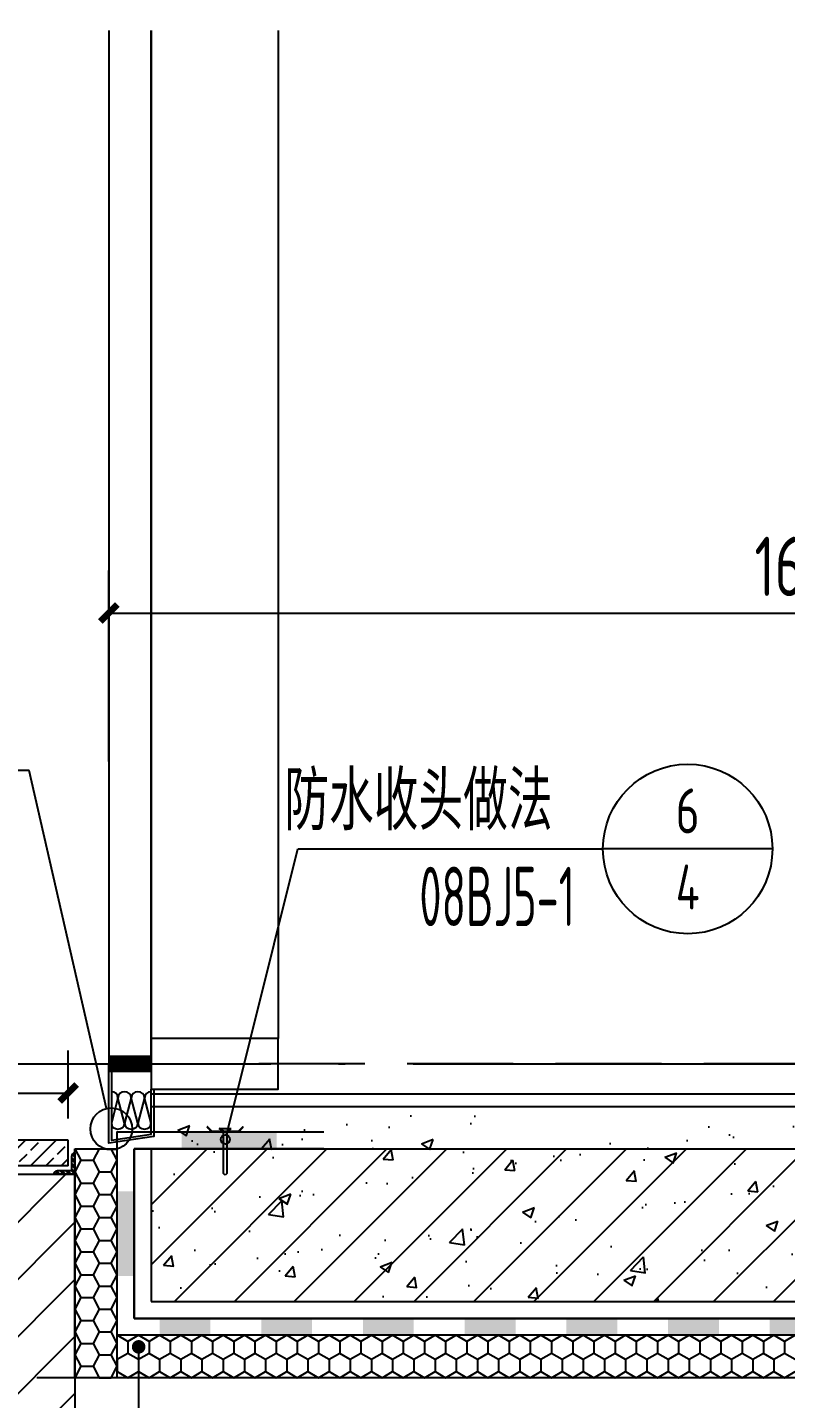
# Model space of a CAD drawing. Extents: x 198753 to 882193, y -399300 to 132460.
# Drawn here: x 361534 to 362429, y -204234 to -202616 of the extents above; entities that cross this region are included whole.
import ezdxf
from ezdxf.enums import TextEntityAlignment as Align

# ---------------------------------------------------------------- set-up
doc = ezdxf.new("R2010")
doc.units = 0
doc.header["$LTSCALE"] = 1000
doc.header["$MEASUREMENT"] = 0
doc.linetypes.add('DASH', pattern=[0.35, 0.25, -0.1])
doc.linetypes.add('DOTE', pattern=[2.4200000000000004, 2, -0.2, 0.02, -0.2])
for name, color, linetype in [('01-标注_尺寸', 124, 'Continuous'), ('01-标注_符号', 200, 'Continuous'), ('02-TEXT_标注', 130, 'Continuous'), ('05-填充_天正', 26, 'Continuous'), ('A-C_窗', 140, 'Continuous'), ('A-D-玻璃剖线', 130, 'Continuous'), ('A-D-金属剖线', 200, 'Continuous'), ('A-D_龙骨', 131, 'Continuous'), ('A-O_防水层', 222, 'Continuous'), ('A-STR-面层', 191, 'Continuous'), ('A-SUR_保温', 222, 'Continuous'), ('A-SUR_面层', 191, 'Continuous'), ('A_AXIS-轴线', 36, 'DOTE'), ('A_STR-砌块墙', 121, 'Continuous'), ('A_STR-砼墙', 51, 'Continuous'), ('D_铝板', 181, 'Continuous'), ('构造物', 145, 'Continuous')]:
    doc.layers.add(name, color=color, linetype=linetype)
doc.styles.add('_TCH_DIM', font='ROS1', dxfattribs={"width": 0.8, "bigfont": 'JD'})
doc.styles.add('_TCH_DIM_T3', font='ROS1', dxfattribs={"width": 0.8, "bigfont": 'JD'})
doc.dimstyles.new('_TCH_ARCH&&20', dxfattribs={"dimtxt": 70, "dimasz": 20, "dimexe": 50, "dimexo": 60, "dimgap": 20, "dimtad": 1, "dimdec": 0, "dimzin": 0, "dimdsep": 46, "dimtxsty": '_TCH_DIM_T3', "dimblk": 'ARCHTICK', "dimcen": 0.09, "dimclrt": 4, "dimazin": 2, "dimtfac": 1, "dimtdec": 0, "dimtix": 1, "dimtmove": 2, "dimatfit": 3, "dimfxl": 0, "dimtolj": 1, "dimtzin": 0, "dimarcsym": 0})

# ---------------------------------------------------------------- blocks, each defined once
blk = doc.blocks.new('*U271')
at = {"layer": '05-填充_天正'}
h = blk.add_hatch(dxfattribs=at)
h.set_pattern_fill('混凝土', color=256, scale=20, style=0)
h.set_pattern_definition([(49.99999999999999, (0, 0), (143.4520365201507, -12.55042699651902), [15, -165]), (355, (0, 0), (-27.7502667226, 150.4384267400024), [12, -132]), (100.4514, (11.954336, -1.045868), (115.7018763428043, 137.8879084121907), [12.748038, -140.2284224]), (46.18420000000002, (0, 40), (213.4482097251289, -33.10380286580362), [22.5, -247.5]), (96.6356, (17.787349, 37.2413386), (186.9325411097407, 194.8235741800883), [19.1220576, -210.3426]), (351.1842, (0, 40), (186.9323890267254, 194.8237201850649), [18, -198]), (21, (20, 30), (119.3814104236923, -80.52377813306776), [15, -165]), (326.0000000000001, (20, 30), (48.66306638431634, 145.0300090093706), [12, -132]), (71.4514, (29.9484466, 23.2896788), (168.044525716298, 64.50609934199048), [12.748038, -140.2284224]), (37.50000000000001, (0, 0), (2.431971063458134, 66.5787707662623), [0, -130.4, 0, -134, 0, -132.5]), (7.499999999999999, (0, 0), (52.61390748842972, 78.88234237647205), [0, -76.39999999999999, 0, -127.4, 0, -50.5]), (327.5, (-44.6, 0), (106.7644872344818, -4.510974346875951), [0, -50, 0, -156, 0, -207]), (317.5, (-64.6, 0), (116.6372338684772, 20.02099646646354), [0, -65, 0, -103.6, 0, -147])])
h.paths.add_polyline_path([(-1899.999241740443, -3688.752037370868), (-1899.99924174026, -3738.752037370868), (802.1781196750319, -3738.752037360973), (802.1781196748489, -3688.752037360973)])
h = blk.add_hatch(dxfattribs=at)
h.set_pattern_fill('钢筋混凝土', color=256, scale=20, style=0)
h.set_pattern_definition([(45, (0, 0), (-35.35533905932737, 35.35533905932738), []), (49.99999999999999, (0, 0), (143.4520365201507, -12.55042699651902), [15, -165]), (355, (0, 0), (-27.7502667226, 150.4384267400024), [12, -132]), (100.4514, (11.954336, -1.045868), (115.7018763428043, 137.8879084121907), [12.748038, -140.2284224]), (46.18420000000002, (0, 40), (213.4482097251289, -33.10380286580362), [22.5, -247.5]), (96.6356, (17.787349, 37.2413386), (186.9325411097407, 194.8235741800883), [19.1220576, -210.3426]), (351.1842, (0, 40), (186.9323890267254, 194.8237201850649), [18, -198]), (21, (20, 30), (119.3814104236923, -80.52377813306776), [15, -165]), (326.0000000000001, (20, 30), (48.66306638431634, 145.0300090093706), [12, -132]), (71.4514, (29.9484466, 23.2896788), (168.044525716298, 64.50609934199048), [12.748038, -140.2284224]), (37.50000000000001, (0, 0), (2.431971063458134, 66.5787707662623), [0, -130.4, 0, -134, 0, -132.5]), (7.499999999999999, (0, 0), (52.61390748842972, 78.88234237647205), [0, -76.39999999999999, 0, -127.4, 0, -50.5]), (327.5, (-44.6, 0), (106.7644872344818, -4.510974346875951), [0, -50, 0, -156, 0, -207]), (317.5, (-64.6, 0), (116.6372338684772, 20.02099646646354), [0, -65, 0, -103.6, 0, -147])])
h.paths.add_polyline_path([(-699.9999999987776, -3918.752037361708), (-699.9999999987778, -3738.752037361708), (-1899.999241740152, -3738.752037364873), (-1899.999241739677, -3918.752037364873)])
at = {"layer": 'A-STR-面层', "linetype": 'DASH', "ltscale": 0.5}
blk.add_lwpolyline([(802.1781196748489, -3638.497857315204), (-1799.999241462676, -3638.497857316193)], dxfattribs=at)
at = {"layer": 'A-STR-面层'}
blk.add_lwpolyline([(-1899.99924173177, -3673.752007358096), (802.1781196748489, -3673.752037361293)], dxfattribs=at)
at = {"layer": 'A-SUR_面层'}
for p, q in [((-1899.999241740443, -3688.752037370868), (802.1781196748489, -3688.752037360973)), ((-1899.99924174026, -3738.752037370868), (802.1781196750319, -3738.752037360973))]:
    blk.add_line(p, q, dxfattribs=at)
at = {"layer": 'A_STR-砼墙'}
for p, q in [((-1899.999241740152, -3738.752037364873), (-699.9999999987776, -3738.752037361709)), ((-1899.999241740152, -3738.752037364873), (-1899.999241739677, -3918.752037364873)), ((-1899.999241739677, -3918.752037364873), (-699.9999999987776, -3918.752037361709))]:
    blk.add_line(p, q, dxfattribs=at)
blk = doc.blocks.new('kyuhtr')
blk.add_lwpolyline([(50, -30), (200.0000000001164, -29.99999999970896), (200.0000000001164, 30.00000000029104), (50, 30)], close=True)
at = {"const_width": 20}
blk.add_lwpolyline([(50, 0), (1.164153218269348e-10, 0)], dxfattribs=at)
blk = doc.blocks.new('$LinePat$岩棉板')
at = {"color": 0}
for p, q in [((0, -17), (12, -67)), ((12, -67), (24, -17))]:
    blk.add_line(p, q, dxfattribs=at)
for centre, start, end in [((12, -17), 0, 180), ((0, -67), 270, 0), ((24, -67), 180, 270)]:
    blk.add_arc(centre, 12, start, end, dxfattribs=at)
at = {"layer": 'Defpoints'}
blk.add_point((0, 0.1482380209345138), dxfattribs=at)
at = {"layer": 'Defpoints', "color": 0}
blk.add_point((24, -84), dxfattribs=at)
blk = doc.blocks.new('_ArchTick')
at = {"color": 0, "linetype": 'ByBlock', "const_width": 0.4}
blk.add_lwpolyline([(-0.5, -0.5), (0.5, 0.5)], dxfattribs=at)
blk = doc.blocks.new('*D2138')
at = {"layer": '01-标注_尺寸', "color": 0, "lineweight": -2, "transparency": 16777216}
for p, q in [((8185.607289633837, -132796.8576056866), (8185.607289633837, -132571.832221313)), ((9835.613355480898, -132796.8576056866), (9835.613355480898, -132571.832221313)), ((8185.607289633837, -132621.832221313), (9835.613355480898, -132621.832221313))]:
    blk.add_line(p, q, dxfattribs=at)
at = {"layer": 'Defpoints', "color": 0, "transparency": 16777216}
for p in [(9835.613355480898, -132621.832221313), (8185.607289633837, -132856.8576056866), (9835.613355480898, -132856.8576056866)]:
    blk.add_point(p, dxfattribs=at)
at = {"layer": '01-标注_尺寸', "color": 0, "lineweight": -2, "transparency": 16777216, "xscale": 20, "yscale": 20, "zscale": 20, "rotation": 180}
blk.add_blockref('_ArchTick', (8185.607289633837, -132621.832221313), dxfattribs=at)
at = {"layer": '01-标注_尺寸', "color": 0, "lineweight": -2, "transparency": 16777216, "xscale": 20, "yscale": 20, "zscale": 20}
blk.add_blockref('_ArchTick', (9835.613355480898, -132621.832221313), dxfattribs=at)
at = {"layer": '01-标注_尺寸', "color": 4, "transparency": 16777216, "insert": (9010.610322557368, -132566.832221313), "char_height": 70, "attachment_point": 5, "style": '_TCH_DIM_T3'}
blk.add_mtext('\\A1;1650', dxfattribs=at)
blk = doc.blocks.new('A$C1C2A6847')
for p, q in [((52.00066917779623, 23.14617620117497), (55.00066917791264, 28.34232862421777)), ((52.00066917779623, 19.14617620117497), (55.00066917767981, 13.95002377859782)), ((55.00066917791264, 28.34232862421777), (55.00066917767981, 13.95002377859782))]:
    blk.add_line(p, q)
for points in [[(56.00066917767981, 42.14617620105855), (51.00066917767981, 37.14617620117497), (51.00066917767981, 5.146176201058552), (56.00066917767981, 0.146176201174967)], [(56.70777595887193, 41.43906941986643), (52.00066917767981, 36.73196263879072), (52.00066917767981, 26.64617620117497)], [(0.000669177679810673, 21.14617620117497), (2.000669177679811, 23.14617620117497), (52.00066917767981, 23.14617620117497), (52.00066917767981, 19.14617620117497), (2.000669177679811, 19.14617620117497), (0.000669177679810673, 21.14617620117497)], [(52.00066917767981, 25.64617620117497), (52.00066917767981, 16.64617620117497)], [(52.00066917767981, 15.64617620117497), (52.00066917767981, 5.560389763442799), (56.70777595887193, 0.8532829823670909)]]:
    blk.add_lwpolyline(points)
for centre, radius, start, end in [((56.35422256827587, 41.79262281057891), 0.5000000000862611, 314.9999999902723, 135.0000000091382), ((52.00066917767981, 26.14617620117497), 0.5, 270, 90), ((52.00066917767981, 16.14617620117497), 0.5, 270, 90), ((56.35422256827587, 0.4997295917710289), 0.5000000000039431, 225.0000000002948, 45.00000000029478)]:
    blk.add_arc(centre, radius, start, end)
blk = doc.blocks.new('$LinePat$聚苯板')
at = {"color": 0}
for p, q in [((14.84614977916135, -8.571428571427532), (0, 0)), ((29.6922995583227, 0), (14.84614977916135, -8.571428571427532)), ((14.84614977916135, -8.571428571427532), (14.84614977916135, -25.71428571428623)), ((14.84614977916135, -25.71428571428623), (0, -34.28571428571377)), ((0, -34.28571428571377), (0, -51.42857142857247)), ((29.6922995583227, -34.28571428571377), (14.84614977916135, -25.71428571428623)), ((0, -51.42857142857247), (14.84614977916135, -60)), ((14.84614977916135, -60), (29.6922995583227, -51.42857142857247))]:
    blk.add_line(p, q, dxfattribs=at)
blk = doc.blocks.new('$LinePat$防水层2')
at = {"color": 0}
blk.add_line((0, 0), (600, 0), dxfattribs=at)
blk.add_solid([(150, 0), (450, 0), (150, -100), (450, -100)], dxfattribs=at)
blk = doc.blocks.new('*U256')
at = {"layer": '01-标注_符号'}
for p, q in [((108.8878162332798, 156.0346374395249), (193.0360855453764, 493.4586410603661)), ((193.0360855453764, 493.4586410603661), (553.2128733425052, 493.4586410603661)), ((753.2128733425052, 493.4586410603661), (553.2128733425052, 493.4586410603661)), ((5.218157042927487, -93.89418707581353), (5.218157042927487, -397.6463726537477))]:
    blk.add_line(p, q, dxfattribs=at)
at = {"layer": '01-标注_符号', "const_width": 8}
blk.add_lwpolyline([(5.218157042927488, -89.89418707581353, 1), (5.218157042927486, -97.89418707581353, 1)], format="xyb", close=True, dxfattribs=at)
at = {"layer": '01-标注_符号'}
for centre, radius in [((653.2128733425052, 493.4586410603661), 100), ((107.5812447310018, 150.795449623547), 5.399649809168736)]:
    blk.add_circle(centre, radius, dxfattribs=at)
at = {"layer": 'A-O_防水层'}
for p, q in [((1.51248968904838e-09, -60.25418004230593), (1.282388121618791e-09, 139.7458199577811)), ((1.282388121618791e-09, 139.7458199577811), (20.00000000130174, 139.7458199575949)), ((20.00000000130174, 139.7458199575949), (20.00000000130173, 139.7458199577839)), ((20.00000000130173, 139.7458199577839), (20.00000000149203, -40.25418004230593)), ((20.00000000149203, -40.25418004230593), (1219.999241742414, -40.25418004230585)), ((1199.999241742414, -60.25418004230585), (1.51248968904838e-09, -60.25418004230593))]:
    blk.add_line(p, q, dxfattribs=at)
blk.add_lwpolyline([(1179.999241742414, -939.6117329561093), (1179.999241742414, -80.25418004230596), (-19.99999999846523, -80.25418004230593), (-19.99999999874056, 159.7458199577786), (223.9483857935785, 159.7458199578105)], dxfattribs=at)
at = {"layer": 'A-SUR_保温'}
for p, q in [((-70.0000000004693, 139.7458199578119), (-20.0000000002874, 139.7458199578049)), ((1129.999241740309, -130.2541800454492), (-20.00000000041354, -130.2541800464387))]:
    blk.add_line(p, q, dxfattribs=at)
for points in [[(-20.00000000042201, -130.2541800464387), (-70.00000000051296, -130.2541800464678), (-70.0000000004693, 139.7458199578105)], [(-20.00000000032496, -130.2541800464387), (-20.0000000002874, 139.7458199577814)], [(1179.999241740326, -939.6117329561093), (1179.999241740443, -80.25418004539094), (-20.00000000045475, -80.25418004640957)]]:
    blk.add_lwpolyline(points, dxfattribs=at)
for name, p, xscale, yscale, zscale, rotation in [('$LinePat$防水层2', (223.9483857934869, 139.7458199587418), 0.3732473096536773, 0.2, 0.2, 180.0000000002698), ('$LinePat$聚苯板', (-70.00000000055857, 112.7458199573564), 0.9093266739879989, 0.8333333333333334, 0.8333333333333334, 90.0000000000112), ('$LinePat$防水层2', (1.280574281855772e-09, 139.7458199576872), 0.3333333333331824, 0.2, 0.2, 270.0000000000741), ('$LinePat$聚苯板', (-70.00000000055329, 85.74581995693154), 0.9093266739879989, 0.8333333333333334, 0.8333333333333334, 90.0000000000112), ('$LinePat$聚苯板', (-70.000000000548, 58.74581995650664), 0.9093266739879989, 0.8333333333333334, 0.8333333333333334, 90.0000000000112), ('$LinePat$聚苯板', (-70.00000000054271, 31.7458199560817), 0.9093266739879989, 0.8333333333333334, 0.8333333333333334, 90.0000000000112), ('$LinePat$聚苯板', (-70.00000000053743, 4.745819955656799), 0.9093266739879989, 0.8333333333333334, 0.8333333333333334, 90.0000000000112), ('$LinePat$聚苯板', (-70.00000000053214, -22.25418004476812), 0.9093266739879989, 0.8333333333333334, 0.8333333333333334, 90.0000000000112), ('$LinePat$聚苯板', (-70.00000000052685, -49.25418004519304), 0.9093266739879989, 0.8333333333333334, 0.8333333333333334, 90.0000000000112), ('$LinePat$聚苯板', (-70.00000000052157, -76.25418004561794), 0.9093266739879989, 0.8333333333333334, 0.8333333333333334, 90.0000000000112), ('$LinePat$防水层2', (1.53926925526722e-09, -60.25418004222223), 0.1999998736228068, 0.1999998736228068, 0.1999998736228068, 1.806522274670748e-11), ('$LinePat$防水层2', (119.9999241752234, -60.25418004218439), 0.1999998736228068, 0.1999998736228068, 0.1999998736228068, 1.806522274670748e-11), ('$LinePat$防水层2', (239.9998483489074, -60.25418004214656), 0.1999998736228068, 0.1999998736228068, 0.1999998736228068, 1.806522274670748e-11), ('$LinePat$防水层2', (359.9997725225915, -60.25418004210872), 0.1999998736228068, 0.1999998736228068, 0.1999998736228068, 1.806522274670748e-11), ('$LinePat$防水层2', (479.9996966962756, -60.25418004207089), 0.1999998736228068, 0.1999998736228068, 0.1999998736228068, 1.806522274670748e-11), ('$LinePat$防水层2', (599.9996208699598, -60.25418004203306), 0.1999998736228068, 0.1999998736228068, 0.1999998736228068, 1.806522274670748e-11), ('$LinePat$防水层2', (719.9995450436438, -60.25418004199522), 0.1999998736228068, 0.1999998736228068, 0.1999998736228068, 1.806522274670748e-11), ('$LinePat$聚苯板', (-70.00000000051628, -103.2541800460429), 0.9093266739879989, 0.8333333333333334, 0.8333333333333334, 90.0000000000112), ('$LinePat$聚苯板', (-20.00000000045475, -80.25418004640957), 0.8419685874109405, 0.8333333333333334, 0.8333333333333334, 4.784938033199797e-11), ('$LinePat$聚苯板', (4.999983515648712, -80.2541800463887), 0.8419685874109405, 0.8333333333333334, 0.8333333333333334, 4.784938033199797e-11), ('$LinePat$聚苯板', (29.99996703175217, -80.25418004636782), 0.8419685874109405, 0.8333333333333334, 0.8333333333333334, 4.784938033199797e-11), ('$LinePat$聚苯板', (54.99995054785563, -80.25418004634693), 0.8419685874109405, 0.8333333333333334, 0.8333333333333334, 4.784938033199797e-11), ('$LinePat$聚苯板', (79.99993406395909, -80.25418004632606), 0.8419685874109405, 0.8333333333333334, 0.8333333333333334, 4.784938033199797e-11), ('$LinePat$聚苯板', (104.9999175800625, -80.25418004630518), 0.8419685874109405, 0.8333333333333334, 0.8333333333333334, 4.784938033199797e-11), ('$LinePat$聚苯板', (129.999901096166, -80.2541800462843), 0.8419685874109405, 0.8333333333333334, 0.8333333333333334, 4.784938033199797e-11), ('$LinePat$聚苯板', (154.9998846122695, -80.25418004626343), 0.8419685874109405, 0.8333333333333334, 0.8333333333333334, 4.784938033199797e-11), ('$LinePat$聚苯板', (179.9998681283729, -80.25418004624255), 0.8419685874109405, 0.8333333333333334, 0.8333333333333334, 4.784938033199797e-11), ('$LinePat$聚苯板', (204.9998516444764, -80.25418004622166), 0.8419685874109405, 0.8333333333333334, 0.8333333333333334, 4.784938033199797e-11), ('$LinePat$聚苯板', (229.9998351605798, -80.25418004620079), 0.8419685874109405, 0.8333333333333334, 0.8333333333333334, 4.784938033199797e-11), ('$LinePat$聚苯板', (254.9998186766833, -80.25418004617991), 0.8419685874109405, 0.8333333333333334, 0.8333333333333334, 4.784938033199797e-11), ('$LinePat$聚苯板', (279.9998021927868, -80.25418004615904), 0.8419685874109405, 0.8333333333333334, 0.8333333333333334, 4.784938033199797e-11), ('$LinePat$聚苯板', (304.9997857088902, -80.25418004613816), 0.8419685874109405, 0.8333333333333334, 0.8333333333333334, 4.784938033199797e-11), ('$LinePat$聚苯板', (329.9997692249937, -80.25418004611728), 0.8419685874109405, 0.8333333333333334, 0.8333333333333334, 4.784938033199797e-11), ('$LinePat$聚苯板', (354.9997527410972, -80.2541800460964), 0.8419685874109405, 0.8333333333333334, 0.8333333333333334, 4.784938033199797e-11), ('$LinePat$聚苯板', (379.9997362572006, -80.25418004607552), 0.8419685874109405, 0.8333333333333334, 0.8333333333333334, 4.784938033199797e-11), ('$LinePat$聚苯板', (404.999719773304, -80.25418004605464), 0.8419685874109405, 0.8333333333333334, 0.8333333333333334, 4.784938033199797e-11), ('$LinePat$聚苯板', (429.9997032894075, -80.25418004603377), 0.8419685874109405, 0.8333333333333334, 0.8333333333333334, 4.784938033199797e-11), ('$LinePat$聚苯板', (454.999686805511, -80.25418004601289), 0.8419685874109405, 0.8333333333333334, 0.8333333333333334, 4.784938033199797e-11), ('$LinePat$聚苯板', (479.9996703216144, -80.25418004599202), 0.8419685874109405, 0.8333333333333334, 0.8333333333333334, 4.784938033199797e-11), ('$LinePat$聚苯板', (504.9996538377179, -80.25418004597113), 0.8419685874109405, 0.8333333333333334, 0.8333333333333334, 4.784938033199797e-11), ('$LinePat$聚苯板', (529.9996373538213, -80.25418004595025), 0.8419685874109405, 0.8333333333333334, 0.8333333333333334, 4.784938033199797e-11), ('$LinePat$聚苯板', (554.9996208699248, -80.25418004592937), 0.8419685874109405, 0.8333333333333334, 0.8333333333333334, 4.784938033199797e-11), ('$LinePat$聚苯板', (579.9996043860283, -80.2541800459085), 0.8419685874109405, 0.8333333333333334, 0.8333333333333334, 4.784938033199797e-11), ('$LinePat$聚苯板', (604.9995879021317, -80.25418004588762), 0.8419685874109405, 0.8333333333333334, 0.8333333333333334, 4.784938033199797e-11), ('$LinePat$聚苯板', (629.9995714182352, -80.25418004586673), 0.8419685874109405, 0.8333333333333334, 0.8333333333333334, 4.784938033199797e-11), ('$LinePat$聚苯板', (654.9995549343387, -80.25418004584586), 0.8419685874109405, 0.8333333333333334, 0.8333333333333334, 4.784938033199797e-11), ('$LinePat$聚苯板', (679.9995384504421, -80.25418004582498), 0.8419685874109405, 0.8333333333333334, 0.8333333333333334, 4.784938033199797e-11), ('$LinePat$聚苯板', (704.9995219665456, -80.2541800458041), 0.8419685874109405, 0.8333333333333334, 0.8333333333333334, 4.784938033199797e-11), ('$LinePat$聚苯板', (729.999505482649, -80.25418004578323), 0.8419685874109405, 0.8333333333333334, 0.8333333333333334, 4.784938033199797e-11), ('$LinePat$聚苯板', (754.9994889987524, -80.25418004576235), 0.8419685874109405, 0.8333333333333334, 0.8333333333333334, 4.784938033199797e-11), ('$LinePat$聚苯板', (-70.000000000511, -130.2541800464678), 0.9093266739879989, 0.8333333333333334, 0.8333333333333334, 90.0000000000112)]:
    blk.add_blockref(name, p, dxfattribs=dict(at, xscale=xscale, yscale=yscale, zscale=zscale, rotation=rotation))
at = {"layer": '构造物', "linetype": 'DASH', "ltscale": 0.2, "rotation": 90}
blk.add_blockref('A$C1C2A6847', (128.4987423558778, 108.7342229654605), dxfattribs=at)
at = {"layer": '02-TEXT_标注', "style": '_TCH_DIM'}
for s, height, width, p in [('防水收头做法', 69.45736434108527, 0.8, (177.112098148707, 515.6265183315211)), ('08BJ5-1', 70, 0.6400000000000001, (336.5862066758385, 402.4586410603661))]:
    blk.add_text(s, height=height, dxfattribs=dict(at, width=width)).set_placement(p)
for s, p, p2 in [('6', (639.076871805215, 511.8529689425338), (667.3488748797954, 511.8529689425338)), ('4', (639.076871805215, 422.0543074133599), (667.3488748797954, 422.0543074133599))]:
    blk.add_text(s, height=53.01000576483844, dxfattribs=at).set_placement(p, p2, align=Align.FIT)
blk = doc.blocks.new('dartt')
at = {"transparency": 33554641}
h = blk.add_hatch(dxfattribs=at)
h.set_pattern_fill('ANSI32', color=26)
h.set_pattern_definition([(45, (1294.211233074078, 122.3605425790884), (-3.367596045400933, 3.367596045400933), []), (45, (1296.456298074078, 122.3605425790884), (-3.367596045400933, 3.367596045400933), [])])
edge = h.paths.add_edge_path()
edge.add_arc((2.220446049250313e-16, 21), 4, 0, 90)
edge.add_line((0, 25), (0, 0))
edge.add_line((0, 0), (25, 0))
edge.add_arc((21, 2.220446049250313e-16), 4, 0, 90)
edge.add_line((21, 4), (4, 4))
edge.add_line((4, 4), (4, 21))
blk.add_lwpolyline([(0, 25), (0, 0), (25, 0)])
blk.add_lwpolyline([(0, 25), (0, 25, -0.4142135623730951), (4, 21), (4, 4), (21, 4, -0.4142135623730951), (25, 0), (25, 0)], format="xyb")
blk = doc.blocks.new('*D2146')
at = {"layer": '01-标注_尺寸', "color": 0, "lineweight": -2, "transparency": 16777216}
for p, q in [((-608, 605.779905493866), (-608, 685.7799054979339)), ((-107.9999999997854, 605.7799054925927), (-107.9999999997853, 685.7799054979339)), ((-608, 635.7799054979339), (-107.9999999997854, 635.7799054979339))]:
    blk.add_line(p, q, dxfattribs=at)
at = {"layer": 'Defpoints', "color": 0, "transparency": 16777216}
for p in [(-107.9999999997854, 635.7799054979339), (-608, 545.779905493866), (-107.9999999997854, 545.7799054925927)]:
    blk.add_point(p, dxfattribs=at)
at = {"layer": '01-标注_尺寸', "color": 0, "lineweight": -2, "transparency": 16777216, "xscale": 20, "yscale": 20, "zscale": 20, "rotation": 180}
blk.add_blockref('_ArchTick', (-608, 635.7799054979339), dxfattribs=at)
at = {"layer": '01-标注_尺寸', "color": 0, "lineweight": -2, "transparency": 16777216, "xscale": 20, "yscale": 20, "zscale": 20}
blk.add_blockref('_ArchTick', (-107.9999999997854, 635.7799054979339), dxfattribs=at)
at = {"layer": '01-标注_尺寸', "color": 4, "transparency": 16777216, "insert": (-357.9999999998927, 690.7799054979339), "char_height": 70, "attachment_point": 5, "style": '_TCH_DIM_T3'}
blk.add_mtext('\\A1;500', dxfattribs=at)
blk = doc.blocks.new('*U295')
at = {"layer": 'A-STR-面层', "linetype": 'DASH', "ltscale": 0.5}
blk.add_lwpolyline([(8293.688350052464, 16587.44339449075), (8233.17763793801, 16587.44339350573), (8148.688349482727, 16441.10365320579), (8148.688349482727, 15702.44339916829, 0.4142135623730951), (8198.688349482727, 15652.44339916829), (8948.688349984892, 15652.44339916829, -0.4142135624385725), (9108.688349984892, 15492.44339913252), (9108.688349025302, -2077.032001050073, 0.4142135624385618), (9158.688349025302, -2127.032001061249), (10408.68759121856, -2127.032001061249)], format="xyb", dxfattribs=at)
blk = doc.blocks.new('*U207')
at = {"layer": '01-标注_符号'}
for p, q in [((8091.481311795877, -132807.6399231497), (7661.921703966233, -132807.6399231497)), ((8183.079119188083, -133206.3615075022), (8091.481311795877, -132807.6399231497))]:
    blk.add_line(p, q, dxfattribs=at)
blk.add_circle((8188.607289633648, -133230.4254118835), 24.69073029599167, dxfattribs=at)
at = {"layer": 'A-C_窗'}
for points in [[(8185.607289633903, -131934.7671734183), (8185.607289633837, -133153.622024719)], [(8235.607289633903, -131934.7671734183), (8235.607289633837, -133153.622024719)], [(8385.607289633903, -131934.7671734183), (8385.607289633837, -133123.6220247187)]]:
    blk.add_lwpolyline(points, dxfattribs=at)
at = {"layer": 'A-D-玻璃剖线'}
blk.add_lwpolyline([(8185.607289633903, -131934.7671734183), (8185.607289633837, -133153.6220247191), (8235.607289633837, -133153.6220247191), (8235.607289633903, -131934.7671734183)], dxfattribs=at)
at = {"layer": 'A-D-金属剖线'}
blk.add_lwpolyline([(8213.60728963167, -133156.6220247191), (8188.607289633823, -133156.6220247191), (8188.607289633648, -133243.8759439926), (8235.607289633837, -133236.7826313307), (8235.607289633837, -133183.622024719), (8238.607289633837, -133183.622024719), (8238.607289633837, -133239.3638402947), (8185.607289633641, -133247.3626822326), (8185.607289633829, -133153.6220247191), (8213.60728963167, -133153.6220247191)], close=True, dxfattribs=at)
at = {"layer": 'A-D_龙骨'}
blk.add_blockref('kyuhtr', (8185.607289633837, -133153.622024719), dxfattribs=at)
at = {"layer": 'A-SUR_保温', "xscale": 0.6527777772347563, "yscale": 0.5941895062325717, "zscale": 0.5941895062325717, "rotation": 179.9999999999645}
for p in [(8204.273956300427, -133233.622024719), (8219.940622967117, -133233.622024719), (8235.607289633806, -133233.622024719)]:
    blk.add_blockref('$LinePat$岩棉板', p, dxfattribs=at)
at = {"layer": '01-标注_尺寸'}
dim = blk.add_aligned_dim(p1=(8185.607289633837, -132856.8576056866), p2=(9835.613355480898, -132856.8576056866), distance=235.02538437358453, dimstyle='_TCH_ARCH&&20', dxfattribs=at)
dim.commit()
dim.dimension.update_dxf_attribs({"geometry": '*D2138', "text_midpoint": (9010.610322557368, -132566.832221313)})
blk = doc.blocks.new('drsrtg')
at = {"layer": '05-填充_天正'}
h = blk.add_hatch(dxfattribs=at)
h.set_pattern_fill('ANSI33', color=256, scale=8)
h.set_pattern_definition([(45, (4721.516574815614, 669.9999999993888), (-17.9605122421383, 17.96051224213831), []), (45, (4739.477094815637, 669.9999999993888), (-17.9605122421383, 17.96051224213831), [12.7, -6.35])])
h.paths.add_polyline_path([(-107.9999999998836, 549.9999999958382), (-107.9999999997672, 579.9999999939464), (-237.5, 579.9999999951979), (-237.5000000003492, 549.9999999970605)])
h = blk.add_hatch(dxfattribs=at)
h.set_pattern_fill('ANSI31', color=256, scale=30)
h.set_pattern_definition([(45, (731.999999995227, 669.9999999993888), (-33.67596045400932, 33.67596045400933), [])])
h.paths.add_polyline_path([(-640.0000000004075, 539.9999999993888), (-520, 540.0000000012806), (-520, 120), (-220, 119.9999999968859), (-220, 539.9999999937136), (-100, 539.9999999937136), (-100, -4.394678398966789e-09), (-640, 1.280568540096283e-09)])
at = {"layer": 'A-SUR_面层'}
for p, q in [((-107.9999999997672, 579.9999999939464), (-608, 579.9999999987485)), ((-107.9999999998836, 549.9999999958382), (-107.9999999997672, 579.9999999939464)), ((-107.9999999998836, 549.9999999958382), (-608, 550.0000000006403))]:
    blk.add_line(p, q, dxfattribs=at)
at = {"layer": 'A_STR-砌块墙'}
blk.add_lwpolyline([(-640.0000000004075, 539.9999999993888), (-520, 540.0000000012806), (-520, 120), (-220, 119.9999999968859), (-220, 539.9999999937136), (-100, 539.9999999937136), (-100, -4.394678398966789e-09), (-640, 1.280568540096283e-09), (-640, 540.0000000012806)], dxfattribs=at)
at = {"layer": '构造物', "linetype": 'DASH', "ltscale": 0.2, "xscale": -1}
blk.add_blockref('dartt', (-100, 539.9999999937136), dxfattribs=at)
at = {"layer": '01-标注_尺寸'}
dim = blk.add_aligned_dim(p1=(-608, 545.779905493866), p2=(-107.9999999997854, 545.7799054925927), distance=90.00000000534124, dimstyle='_TCH_ARCH&&20', dxfattribs=at)
dim.commit()
dim.dimension.update_dxf_attribs({"geometry": '*D2146', "text_midpoint": (-357.9999999998927, 690.7799054979339)})

msp = doc.modelspace()

# ---------------------------------------------------------------- linework, layer by layer
at = {"layer": 'A_AXIS-轴线', "ltscale": 0.4}
msp.add_line((359085.5440010743, -203838.7387370625), (364607.8205414405, -203838.7387370625), dxfattribs=at)

# ---------------------------------------------------------------- block references
msp.add_blockref('drsrtg', (361690.3879311055, -204508.9929170776))
at = {"layer": 'A-SUR_保温'}
for name, p in [('*U207', (353444.780641473, -70685.11671234347)), ('*U271', (363580.3871728472, -200200.2408797192)), ('*U256', (361660.387931106, -204078.7387370418))]:
    msp.add_blockref(name, p, dxfattribs=at)
at = {"layer": 'D_铝板', "xscale": -1}
msp.add_blockref('*U295', (371879.0755223241, -202081.960916026), dxfattribs=at)

doc.saveas('drawing.dxf')
